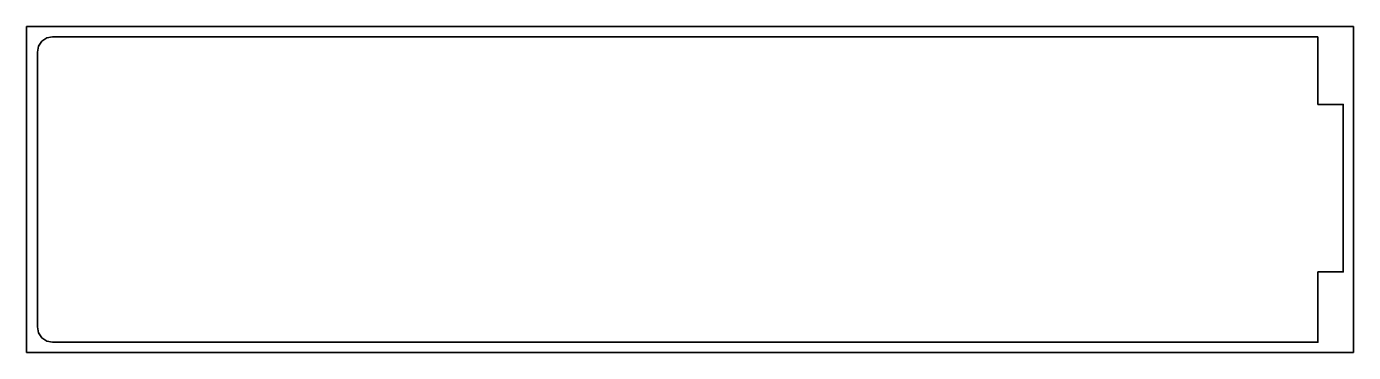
# Model space of a CAD drawing. Header units: millimetres. Extents: x -548 to 758, y -11 to 308.
import ezdxf

# ---------------------------------------------------------------- set-up
doc = ezdxf.new("R2010")
doc.units = ezdxf.units.MM
doc.header["$MEASUREMENT"] = 0
doc.layers.get('0').update_dxf_attribs({"lineweight": 0})
doc.layers.add('Safety', color=7, linetype='Continuous', lineweight=0)

msp = doc.modelspace()

# ---------------------------------------------------------------- linework, layer by layer
at = {"color": 250, "lineweight": 35, "true_color": 0x231f20}
msp.add_lwpolyline([(722.8, 298.5), (411.6, 298.5), (100.3, 298.5), (-210.9, 298.5), (-522.2, 298.5), (-528, 297.3), (-532.8, 294.1), (-536, 289.3), (-537.2, 283.5), (-537.2, 216), (-537.2, 148.5), (-537.2, 81), (-537.2, 13.5), (-536, 7.6), (-532.8, 2.8), (-528, -0.4), (-522.2, -1.5), (-210.9, -1.5), (100.3, -1.5), (411.6, -1.5), (722.8, -1.5), (722.8, 15.7), (722.8, 33), (722.8, 50.2), (722.8, 67.5), (729.1, 67.5), (735.3, 67.5), (741.6, 67.5), (747.8, 67.5), (747.8, 108.6), (747.8, 149.7), (747.8, 190.8), (747.8, 232), (741.6, 232), (735.3, 232), (729.1, 232), (722.8, 232), (722.8, 248.6), (722.8, 265.2), (722.8, 281.8)], close=True, dxfattribs=at)
at = {"layer": 'Safety', "color": 250, "lineweight": 35, "true_color": 0x231f20}
msp.add_lwpolyline([(757.8, 308.5), (-547.8, 308.5), (-547.8, -11.5), (757.8, -11.5)], close=True, dxfattribs=at)

doc.saveas('drawing.dxf')
